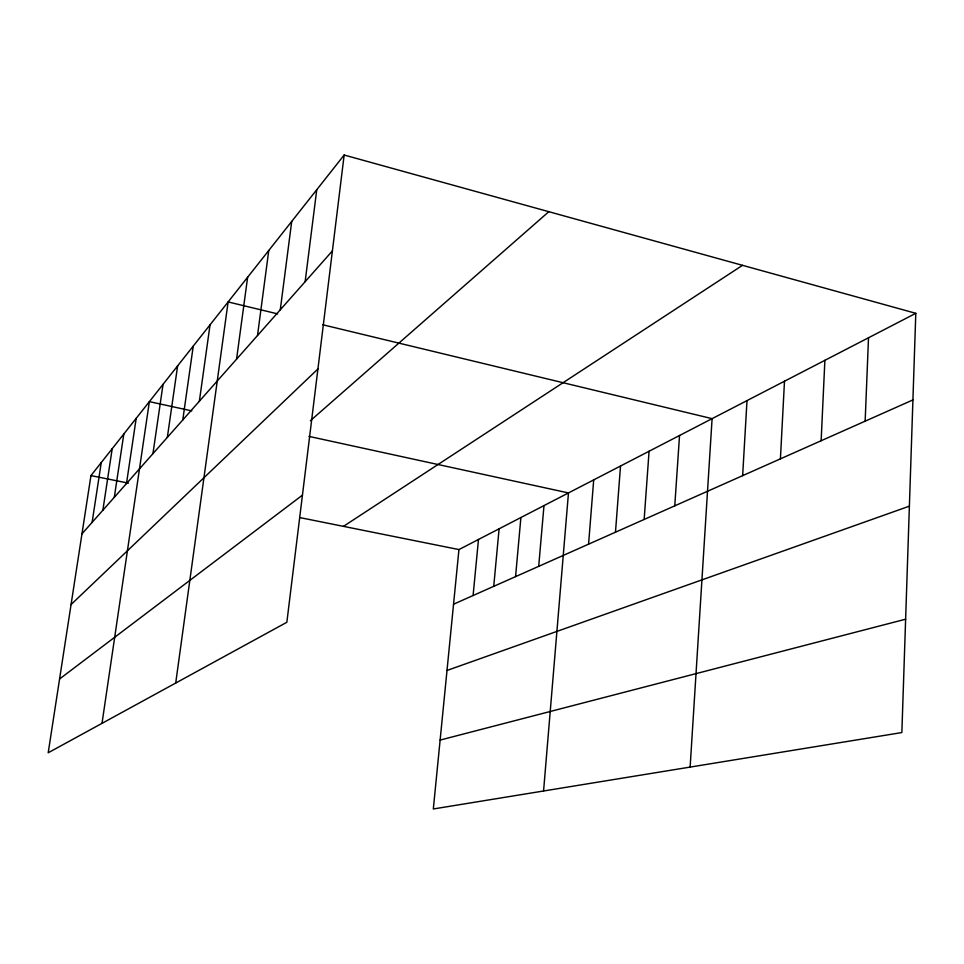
<?xml version="1.0" encoding="UTF-8"?>
<svg xmlns="http://www.w3.org/2000/svg" width="964" height="964" viewBox="0 0 964 964"><rect width="100%" height="100%" fill="white"/><g stroke="black" fill="none" stroke-linecap="round" stroke-linejoin="round"><path stroke-width="1.45" d="M915.8 313.312L901.858 732.556L433.318 808.977L458.948 549.576L915.8 313.312L344.16 155.023L90.953 475.601L48.2 752.776L286.85 622.274L344.16 155.023M865.154 421.16L868.516 337.762M821.135 440.741L824.883 360.331M780.418 458.852L784.491 381.214M742.641 475.65L747.004 400.602M690.128 767.091L712.095 418.653L322.844 324.784M674.764 505.835L679.536 435.499M644.157 519.439L649.073 451.248M615.478 532.2L620.515 466.01M588.57 544.166L593.704 479.879M543.576 790.998L568.471 492.929L308.938 436.391M538.695 566.338L543.985 505.594M515.571 576.629L520.897 517.535M493.737 586.341L499.099 528.814M473.095 595.511L478.481 539.466M305.142 281.693L316.758 189.715M280.283 309.793L291.718 221.407M257.509 335.52L268.763 250.483M236.566 359.186L247.628 277.234M175.713 683.042L228.119 301.937L277.632 313.878M199.367 401.205L210.044 324.82M182.786 419.943L193.258 346.076M167.338 437.391L177.629 365.862M152.939 453.658L163.037 384.347M102.015 723.349L149.372 401.639L191.8 410.881M126.489 483.554L136.189 418.328M114.306 497.304L123.826 433.981M102.871 510.221L112.21 448.694M92.11 522.38L101.268 462.539M81.964 533.839L332.399 250.905M71.059 604.573L317.915 368.971M310.348 420.726L548.817 211.694M59.575 678.993L302.443 495.147M343.473 526.356L742.509 265.329M453.55 604.211L912.92 399.927M447.007 670.462L909.389 506.16M440.126 740.075L905.63 619.201M90.953 475.601L128.417 483.133M299.635 517.548L458.948 549.576"/></g></svg>
